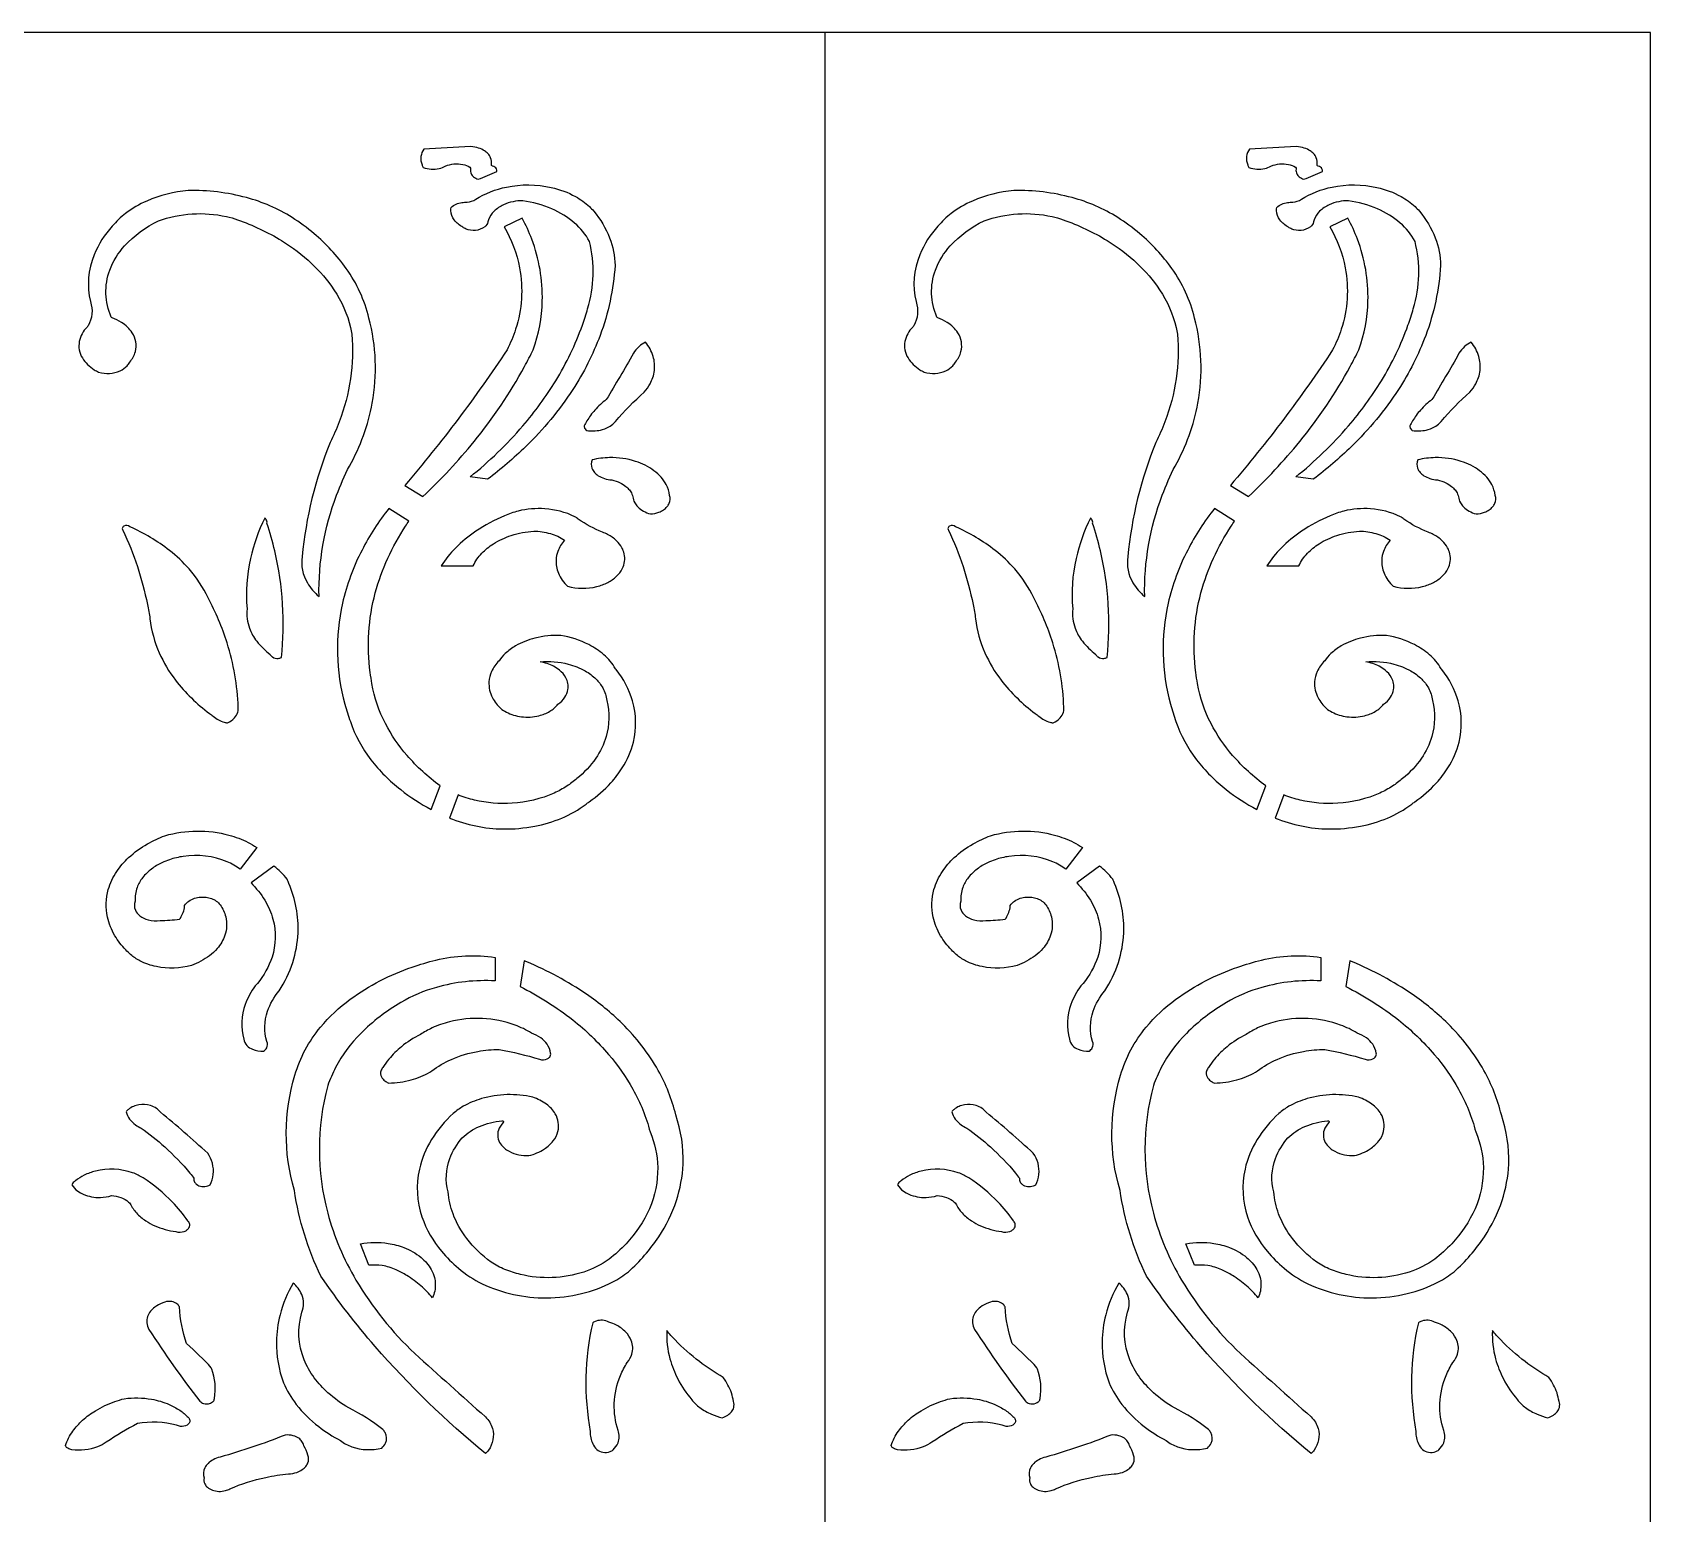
# Model space of a CAD drawing. Header units: millimetres. Extents: x -125 to 875, y -733 to 1267.
# Drawn here: x 385 to 875, y 818.6 to 1267 of the extents above; entities that cross this region are included whole.
import ezdxf

# ---------------------------------------------------------------- set-up
doc = ezdxf.new("R2010")
doc.units = ezdxf.units.MM
doc.layers.add('Image_1', color=70, linetype='Continuous')

msp = doc.modelspace()

# ---------------------------------------------------------------- linework, layer by layer
at = {"layer": 'Image_1'}
msp.add_line((625, 1267), (625, -733), dxfattribs=at)
msp.add_lwpolyline([(625, 1267), (375, 1267), (125, 1267), (-125, 1267), (-125, -733), (125, -733), (375, -733), (625, -733), (875, -733), (875, 1267)], close=True, dxfattribs=at)
for points in [[(503.49, 1231.68, 0.110267), (502.67, 1229.46, 0.126477), (502.99, 1226.87, 0.036632), (503.36, 1226.08, 0.149566), (508.21, 1225.81, 0.071802), (510.02, 1226.52, -0.153891), (515.33, 1227.01, -0.079981), (517.51, 1226.2, -0.210992), (517.64, 1225.55, 0.161896), (517.87, 1224.18, 0.100967), (518.59, 1223.3, 0.089523), (519.98, 1222.52, 0.008047), (525.64, 1224.89, 0.196588), (525.49, 1225.72, 0.105199), (525.05, 1226.18, 0.083709), (524.32, 1226.52, -0.141874), (524.06, 1226.72, -0.261528), (524.02, 1227.05, 0.147889), (523.77, 1229.03, 0.086127), (522.93, 1230.29, 0.059956), (521.92, 1231.13, 0.068041), (520.13, 1231.98, 0.066802), (517.72, 1232.41, 0.003026)], [(753.49, 1231.68, 0.110267), (752.67, 1229.46, 0.126477), (752.99, 1226.87, 0.036632), (753.36, 1226.08, 0.149566), (758.21, 1225.81, 0.071802), (760.02, 1226.52, -0.153891), (765.33, 1227.01, -0.079981), (767.51, 1226.2, -0.210992), (767.64, 1225.55, 0.161896), (767.87, 1224.18, 0.100967), (768.59, 1223.3, 0.089523), (769.98, 1222.52, 0.008047), (775.64, 1224.89, 0.196588), (775.49, 1225.72, 0.105199), (775.05, 1226.18, 0.083709), (774.32, 1226.52, -0.141874), (774.06, 1226.72, -0.261528), (774.02, 1227.05, 0.147889), (773.77, 1229.03, 0.086127), (772.93, 1230.29, 0.059956), (771.92, 1231.13, 0.068041), (770.13, 1231.98, 0.066802), (767.72, 1232.41, 0.003026)], [(519.25, 1216.48, -0.089065), (528.55, 1220.18, -0.106345), (542.11, 1220.06, -0.071452), (549.45, 1217.3, -0.05776), (553.66, 1214.26, -0.037183), (554.97, 1212.86, -0.082019), (559.78, 1204.8, -0.089705), (561.42, 1196.42, -0.072415), (556.89, 1175.24, -0.053728), (548.62, 1158.84, -0.055479), (534.4, 1141.62, -0.031633), (522.85, 1131.72), (517.54, 1132.44, 0.04591), (533.53, 1147.89, 0.039673), (543.49, 1161.55, 0.052074), (551.53, 1178.34, 0.015428), (553.14, 1183.35, 0.136106), (553.66, 1203.71, 0.094954), (549.18, 1209.29, 0.077046), (542.31, 1213.55, 0.065384), (533.51, 1216.03, 0.108568), (527.7, 1214.81, 0.086012), (524.78, 1212.84, 0.110294), (523.1, 1210.24, 0.040332), (522.94, 1209.62, -0.169192), (521.97, 1208.12, -0.141817), (519.15, 1207.03, -0.123283), (516.31, 1207.47, -0.063544), (515.37, 1208.04, -0.110591), (512.73, 1210.23, -0.157514), (511.72, 1213.08, -0.049264), (511.79, 1213.98, -0.14882), (515.08, 1215.5, -0.05339), (516.65, 1215.55, 0.116887)], [(769.25, 1216.48, -0.089065), (778.55, 1220.18, -0.106345), (792.11, 1220.06, -0.071452), (799.45, 1217.3, -0.05776), (803.66, 1214.26, -0.037183), (804.97, 1212.86, -0.082019), (809.78, 1204.8, -0.089705), (811.42, 1196.42, -0.072415), (806.89, 1175.24, -0.053728), (798.62, 1158.84, -0.055479), (784.4, 1141.62, -0.031633), (772.85, 1131.72), (767.54, 1132.44, 0.04591), (783.53, 1147.89, 0.039673), (793.49, 1161.55, 0.052074), (801.53, 1178.34, 0.015428), (803.14, 1183.35, 0.136106), (803.66, 1203.71, 0.094954), (799.18, 1209.29, 0.077046), (792.31, 1213.55, 0.065384), (783.51, 1216.03, 0.108568), (777.7, 1214.81, 0.086012), (774.78, 1212.84, 0.110294), (773.1, 1210.24, 0.040332), (772.94, 1209.62, -0.169192), (771.97, 1208.12, -0.141817), (769.15, 1207.03, -0.123283), (766.31, 1207.47, -0.063544), (765.37, 1208.04, -0.110591), (762.73, 1210.23, -0.157514), (761.72, 1213.08, -0.049264), (761.79, 1213.98, -0.14882), (765.08, 1215.5, -0.05339), (766.65, 1215.55, 0.116887)], [(401.57, 1177.74, 0.15964), (399.22, 1173.46, 0.188024), (400.14, 1168.43, 0.113484), (403.7, 1164.89, 0.028076), (405.07, 1164.13, 0.174756), (411.6, 1164.55, 0.098554), (413.71, 1166.05, 0.077747), (414.49, 1167.21, 0.115523), (416.18, 1170.37, 0.212292), (415.21, 1176.04, 0.106986), (412.01, 1179.17, 0.054094), (409.14, 1180.59, -0.235541), (408.88, 1180.81, -0.194548), (408.44, 1195.04, -0.090612), (412.91, 1202.37, -0.091328), (423.16, 1209.95, -0.141799), (443.76, 1211.24, -0.038496), (447.1, 1210.28, -0.052629), (460.48, 1203.96, -0.050739), (469.53, 1197.07, -0.054986), (476.3, 1189.1, -0.089411), (481.35, 1177.64, -0.015208), (481.76, 1175.65, -0.111285), (477.92, 1149.09, -0.025448), (475.18, 1142.86, 0.074334), (466.72, 1108.29, 0.177821), (468.26, 1100.36, 0.082667), (471.8, 1096.21, -0.095969), (477.12, 1126.9, -0.026808), (481, 1135.7, 0.08299), (487.91, 1154.77, 0.110862), (486.91, 1180.52, 0.096364), (480.03, 1195.53, 0.063916), (470.29, 1206.05, 0.030623), (463.65, 1210.96, 0.074103), (449.81, 1216.97, 0.071426), (432.2, 1219.13, 0.082004), (419.67, 1215.95, 0.056977), (413.24, 1212.19, 0.058011), (409.21, 1208.33, 0.087737), (403.69, 1199.68, 0.155172), (402.56, 1185.48, -0.221956), (401.87, 1178.19, -0.060564)], [(651.57, 1177.74, 0.15964), (649.22, 1173.46, 0.188024), (650.14, 1168.43, 0.113484), (653.7, 1164.89, 0.028076), (655.07, 1164.13, 0.174756), (661.6, 1164.55, 0.098554), (663.71, 1166.05, 0.077747), (664.49, 1167.21, 0.115523), (666.18, 1170.37, 0.212292), (665.21, 1176.04, 0.106986), (662.01, 1179.17, 0.054094), (659.14, 1180.59, -0.235541), (658.88, 1180.81, -0.194548), (658.44, 1195.04, -0.090612), (662.91, 1202.37, -0.091328), (673.16, 1209.95, -0.141799), (693.76, 1211.24, -0.038496), (697.1, 1210.28, -0.052629), (710.48, 1203.96, -0.050739), (719.53, 1197.07, -0.054986), (726.3, 1189.1, -0.089411), (731.35, 1177.64, -0.015208), (731.76, 1175.65, -0.111285), (727.92, 1149.09, -0.025448), (725.18, 1142.86, 0.074334), (716.72, 1108.29, 0.177821), (718.26, 1100.36, 0.082667), (721.8, 1096.21, -0.095969), (727.12, 1126.9, -0.026808), (731, 1135.7, 0.08299), (737.91, 1154.77, 0.110862), (736.91, 1180.52, 0.096364), (730.03, 1195.53, 0.063916), (720.29, 1206.05, 0.030623), (713.65, 1210.96, 0.074103), (699.81, 1216.97, 0.071426), (682.2, 1219.13, 0.082004), (669.67, 1215.95, 0.056977), (663.24, 1212.19, 0.058011), (659.21, 1208.33, 0.087737), (653.69, 1199.68, 0.155172), (652.56, 1185.48, -0.221956), (651.87, 1178.19, -0.060564)], [(527.86, 1208.18, -0.08513), (532.52, 1195.68, -0.126091), (531.32, 1177.14, -0.040789), (528.72, 1170.89, -0.030613), (497.8, 1129.87), (503.22, 1126.47, 0.033616), (518.73, 1143.13, 0.046805), (534.02, 1165.81, 0.010413), (536.67, 1170.93, 0.077779), (539.41, 1185.68, 0.096863), (536.21, 1204.4, 0.031829), (533.35, 1210.71)], [(777.86, 1208.18, -0.08513), (782.52, 1195.68, -0.126091), (781.32, 1177.14, -0.040789), (778.72, 1170.89, -0.030613), (747.8, 1129.87), (753.22, 1126.47, 0.033616), (768.73, 1143.13, 0.046805), (784.02, 1165.81, 0.010413), (786.67, 1170.93, 0.077779), (789.41, 1185.68, 0.096863), (786.21, 1204.4, 0.031829), (783.35, 1210.71)], [(552.84, 1146.49, 0.093973), (557.01, 1146.62, 0.071978), (559.58, 1147.58, 0.067093), (561.11, 1148.71, 0.02955), (561.59, 1149.23, -0.037813), (570.28, 1158.1, 0.057946), (572.05, 1160.62, 0.097455), (573.34, 1164.62, 0.102848), (572.97, 1168.92, 0.093443), (570.69, 1173.18), (570.62, 1173.26, 0.054639), (568.69, 1171.89, 0.081138), (566.97, 1169.85, -0.007555), (558.79, 1155.84, 0.046705), (555.32, 1152.65, 0.050167), (552.91, 1149.36, 0.02265), (552.12, 1147.87, 0.199552), (552.35, 1146.96, 0.091391)], [(802.84, 1146.49, 0.093973), (807.01, 1146.62, 0.071978), (809.58, 1147.58, 0.067093), (811.11, 1148.71, 0.02955), (811.59, 1149.23, -0.037813), (820.28, 1158.1, 0.057946), (822.05, 1160.62, 0.097455), (823.34, 1164.62, 0.102848), (822.97, 1168.92, 0.093443), (820.69, 1173.18), (820.62, 1173.26, 0.054639), (818.69, 1171.89, 0.081138), (816.97, 1169.85, -0.007555), (808.79, 1155.84, 0.046705), (805.32, 1152.65, 0.050167), (802.91, 1149.36, 0.02265), (802.12, 1147.87, 0.199552), (802.35, 1146.96, 0.091391)], [(560.47, 1131.54, -0.057887), (562.97, 1130.67, -0.056768), (564.69, 1129.56, -0.052852), (565.78, 1128.47, -0.062664), (566.53, 1127.23, -0.041518), (566.82, 1126.43, 0.105275), (567.38, 1124.61, 0.070793), (568.34, 1123.35, 0.07152), (570.05, 1122.08, 0.056823), (572.14, 1121.22, 0.078487), (574.7, 1121.74, 0.055454), (576.1, 1122.46, 0.068734), (577.2, 1123.42, 0.071921), (577.83, 1124.43, 0.187538), (577.94, 1126.83, 0.088772), (576.91, 1130.08, 0.059001), (575.36, 1132.32, 0.050863), (573.22, 1134.29, 0.04558), (570.57, 1135.93, 0.038455), (567.63, 1137.14, 0.081453), (559.78, 1138.26, 0.055838), (554.46, 1137.57, 0.188443), (554.43, 1135.06, 0.091293), (555.21, 1133.77, 0.069067), (556.36, 1132.79, 0.069057), (558.19, 1131.94, 0.0638)], [(810.47, 1131.54, -0.057887), (812.97, 1130.67, -0.056768), (814.69, 1129.56, -0.052852), (815.78, 1128.47, -0.062664), (816.53, 1127.23, -0.041518), (816.82, 1126.43, 0.105275), (817.38, 1124.61, 0.070793), (818.34, 1123.35, 0.07152), (820.05, 1122.08, 0.056823), (822.14, 1121.22, 0.078487), (824.7, 1121.74, 0.055454), (826.1, 1122.46, 0.068734), (827.2, 1123.42, 0.071921), (827.83, 1124.43, 0.187538), (827.94, 1126.83, 0.088772), (826.91, 1130.08, 0.059001), (825.36, 1132.32, 0.050863), (823.22, 1134.29, 0.04558), (820.57, 1135.93, 0.038455), (817.63, 1137.14, 0.081453), (809.78, 1138.26, 0.055838), (804.46, 1137.57, 0.188443), (804.43, 1135.06, 0.091293), (805.21, 1133.77, 0.069067), (806.36, 1132.79, 0.069057), (808.19, 1131.94, 0.0638)], [(508.46, 1038.89, -0.054957), (498.44, 1048.12, -0.057597), (491.89, 1057.75, -0.078164), (487.81, 1069.84, -0.006724), (487.29, 1073.25, -0.098911), (488.84, 1097.34, -0.077701), (498.01, 1117.54, -0.005966), (499.03, 1119.06), (492.97, 1122.9, 0.048899), (484.82, 1110.27, 0.064722), (478.91, 1094.18, 0.122448), (479.61, 1063.63, 0.018773), (481.28, 1058.37, 0.082454), (487.5, 1046.82, 0.063246), (496.52, 1037.76, 0.042867), (505.74, 1031.74)], [(518.48, 1105.53, -0.081858), (521.06, 1109.29, -0.062938), (524.6, 1112.18, -0.063371), (530.02, 1114.69, -0.059693), (536.83, 1116.02, -0.067383), (541.84, 1115.26, -0.079232), (546.12, 1113.29, 0.094889), (544.09, 1109.84, 0.06961), (543.58, 1107.33, 0.111251), (544.27, 1103.29, 0.099375), (547.04, 1099.32, 0.128005), (555.94, 1099.23, 0.05619), (559.22, 1100.47, 0.067281), (561.87, 1102.33, 0.082797), (563.63, 1104.63, 0.177124), (564.23, 1109.15, 0.068978), (563.52, 1110.99, 0.077775), (561.89, 1113.09, 0.069553), (559.19, 1114.99, 0.029101), (557.61, 1115.7, -0.055639), (550.31, 1119.63, -0.009316), (549.27, 1120.38, 0.094701), (540.18, 1122.77, 0.077466), (532.12, 1122.09, 0.047611), (527.95, 1120.63, 0.049141), (519.27, 1115.97, 0.048807), (513.12, 1110.89, 0.052982), (508.82, 1105.53)], [(758.46, 1038.89, -0.054957), (748.44, 1048.12, -0.057597), (741.89, 1057.75, -0.078164), (737.81, 1069.84, -0.006724), (737.29, 1073.25, -0.098911), (738.84, 1097.34, -0.077701), (748.01, 1117.54, -0.005966), (749.03, 1119.06), (742.97, 1122.9, 0.048899), (734.82, 1110.27, 0.064722), (728.91, 1094.18, 0.122448), (729.61, 1063.63, 0.018773), (731.28, 1058.37, 0.082454), (737.5, 1046.82, 0.063246), (746.52, 1037.76, 0.042867), (755.74, 1031.74)], [(768.48, 1105.53, -0.081858), (771.06, 1109.29, -0.062938), (774.6, 1112.18, -0.063371), (780.02, 1114.69, -0.059693), (786.83, 1116.02, -0.067383), (791.84, 1115.26, -0.079232), (796.12, 1113.29, 0.094889), (794.09, 1109.84, 0.06961), (793.58, 1107.33, 0.111251), (794.27, 1103.29, 0.099375), (797.04, 1099.32, 0.128005), (805.94, 1099.23, 0.05619), (809.22, 1100.47, 0.067281), (811.87, 1102.33, 0.082797), (813.63, 1104.63, 0.177124), (814.23, 1109.15, 0.068978), (813.52, 1110.99, 0.077775), (811.89, 1113.09, 0.069553), (809.19, 1114.99, 0.029101), (807.61, 1115.7, -0.055639), (800.31, 1119.63, -0.009316), (799.27, 1120.38, 0.094701), (790.18, 1122.77, 0.077466), (782.12, 1122.09, 0.047611), (777.95, 1120.63, 0.049141), (769.27, 1115.97, 0.048807), (763.12, 1110.89, 0.052982), (758.82, 1105.53)], [(414.52, 1117.35, 0.303328), (412.72, 1117.52, 0.120825), (412.37, 1117.25, 0.370747), (412.43, 1116.3, -0.058764), (419.83, 1093.83, -0.011235), (420.61, 1089.48, 0.074727), (423.42, 1079.18, 0.057263), (428.33, 1070.89, 0.066797), (438.64, 1060.79, 0.00594), (439.77, 1059.96, 0.11659), (443.11, 1058.18, 0.025508), (444.07, 1057.98, 0.095848), (446.18, 1059.46, 0.120749), (447.21, 1061.24, 0.099627), (447.32, 1062.68, 0.067735), (443.97, 1082.19, 0.045689), (438.21, 1095.84, 0.071798), (432.46, 1104.55, 0.044754), (426.53, 1110.16, 0.059596)], [(460.41, 1077.74, 0.085377), (458.4, 1110, 0.021843), (456.03, 1118.38, 0.219254), (455.73, 1119.62, 0.059344), (455.39, 1119.98, 0.060306), (451.03, 1107.72, 0.076667), (450, 1092.44, 0.112935), (450.74, 1086.64, 0.072545), (452.95, 1082.65, 0.068547), (456.99, 1078.71, 0.161991), (457.68, 1077.91, 0.160698), (459.45, 1077.48, 0.096034)], [(664.52, 1117.35, 0.303328), (662.72, 1117.52, 0.120825), (662.37, 1117.25, 0.370747), (662.43, 1116.3, -0.058764), (669.83, 1093.83, -0.011235), (670.61, 1089.48, 0.074727), (673.42, 1079.18, 0.057263), (678.33, 1070.89, 0.066797), (688.64, 1060.79, 0.00594), (689.77, 1059.96, 0.11659), (693.11, 1058.18, 0.025508), (694.07, 1057.98, 0.095848), (696.18, 1059.46, 0.120749), (697.21, 1061.24, 0.099627), (697.32, 1062.68, 0.067735), (693.97, 1082.19, 0.045689), (688.21, 1095.84, 0.071798), (682.46, 1104.55, 0.044754), (676.53, 1110.16, 0.059596)], [(710.41, 1077.74, 0.085377), (708.4, 1110, 0.021843), (706.03, 1118.38, 0.219254), (705.73, 1119.62, 0.059344), (705.39, 1119.98, 0.060306), (701.03, 1107.72, 0.076667), (700, 1092.44, 0.112935), (700.74, 1086.64, 0.072545), (702.95, 1082.65, 0.068547), (706.99, 1078.71, 0.161991), (707.68, 1077.91, 0.160698), (709.45, 1077.48, 0.096034)], [(513.94, 1036.15), (511.28, 1029.15, 0.09224), (527.54, 1025.85, 0.051859), (537.1, 1026.69, 0.052476), (545.29, 1029.15, 0.06521), (552.65, 1033.33, 0.010468), (553.62, 1034.1, 0.055445), (560.15, 1039.79, 0.045156), (563.62, 1044.35, 0.082379), (566.98, 1052.17, 0.130872), (566.73, 1064.59, 0.092097), (561.79, 1074.1), (561.58, 1074.36, 0.081564), (558.04, 1078.58, 0.059306), (553.48, 1081.65, 0.073527), (544.99, 1084.44, 0.074215), (537.15, 1083.62, 0.070612), (531.34, 1081.26, 0.054372), (528.19, 1078.92, 0.05147), (526.32, 1076.77, 0.088505), (524.05, 1073.51, 0.08946), (523.26, 1070.39, 0.139758), (524.31, 1065.57, 0.087314), (526.79, 1062.37, 0.057734), (528.52, 1061.22, 0.088166), (533.06, 1059.82, 0.092658), (538.4, 1060.14, 0.074688), (541.66, 1061.46, 0.099853), (544.14, 1063.6, 0.09158), (546.25, 1065.76, 0.109071), (547.16, 1068.06, 0.167743), (546.54, 1071.63, 0.101777), (544.59, 1073.95, 0.090152), (540.88, 1075.91, 0.039388), (538.72, 1076.42, -0.0866), (547.25, 1075.76, -0.064956), (552.35, 1073.72, -0.066726), (555.68, 1071.2, -0.06473), (557.71, 1068.56, -0.107955), (558.92, 1064.7, -0.135593), (558.74, 1053.81, -0.075919), (555.6, 1047.27, -0.06848), (549.88, 1041.08, -0.029144), (546.81, 1038.81, -0.037814), (543.02, 1036.72, -0.088851), (530.25, 1033.61, -0.073327), (518.91, 1034.57, -0.037957)], [(763.94, 1036.15), (761.28, 1029.15, 0.09224), (777.54, 1025.85, 0.051859), (787.1, 1026.69, 0.052476), (795.29, 1029.15, 0.06521), (802.65, 1033.33, 0.010468), (803.62, 1034.1, 0.055445), (810.15, 1039.79, 0.045156), (813.62, 1044.35, 0.082379), (816.98, 1052.17, 0.130872), (816.73, 1064.59, 0.092097), (811.79, 1074.1), (811.58, 1074.36, 0.081564), (808.04, 1078.58, 0.059306), (803.48, 1081.65, 0.073527), (794.99, 1084.44, 0.074215), (787.15, 1083.62, 0.070612), (781.34, 1081.26, 0.054372), (778.19, 1078.92, 0.05147), (776.32, 1076.77, 0.088505), (774.05, 1073.51, 0.08946), (773.26, 1070.39, 0.139758), (774.31, 1065.57, 0.087314), (776.79, 1062.37, 0.057734), (778.52, 1061.22, 0.088166), (783.06, 1059.82, 0.092658), (788.4, 1060.14, 0.074688), (791.66, 1061.46, 0.099853), (794.14, 1063.6, 0.09158), (796.25, 1065.76, 0.109071), (797.16, 1068.06, 0.167743), (796.54, 1071.63, 0.101777), (794.59, 1073.95, 0.090152), (790.88, 1075.91, 0.039388), (788.72, 1076.42, -0.0866), (797.25, 1075.76, -0.064956), (802.35, 1073.72, -0.066726), (805.68, 1071.2, -0.06473), (807.71, 1068.56, -0.107955), (808.92, 1064.7, -0.135593), (808.74, 1053.81, -0.075919), (805.6, 1047.27, -0.06848), (799.88, 1041.08, -0.029144), (796.81, 1038.81, -0.037814), (793.02, 1036.72, -0.088851), (780.25, 1033.61, -0.073327), (768.91, 1034.57, -0.037957)], [(452.95, 1020.23), (447.92, 1013.67, 0.059479), (443.98, 1015.94, 0.135698), (430.67, 1017.54, 0.04559), (426.56, 1016.55, 0.027667), (424.23, 1015.61, 0.048701), (421.07, 1013.71, 0.064552), (418.39, 1011.1, 0.076088), (416.71, 1008.11, 0.11284), (416.16, 1003.98, 0.207076), (416.19, 1001.27, 0.121353), (417.55, 999.57, 0.09827), (420.06, 998.33, 0.100166), (423.67, 998.09, 0.006338), (429.55, 998.5, 0.117704), (431.03, 1001.97, 0.022626), (431.11, 1002.66, -0.103264), (432.42, 1004.04, -0.125183), (435.98, 1005.22, -0.103859), (439.22, 1004.79, -0.0629), (440.7, 1004.04, -0.095556), (441.86, 1002.89, -0.094581), (443.54, 999.25, -0.142491), (443.32, 993.67, -0.097268), (440.96, 989.63, -0.050581), (438.65, 987.47, -0.073056), (433.19, 984.55, -0.121424), (422.56, 984.17, -0.070182), (417.57, 985.93, -0.056137), (414.76, 987.8, -0.042541), (413.29, 989.29, -0.059628), (409.99, 993.54, -0.084016), (407.73, 999.18, -0.123467), (408, 1007.52, -0.077992), (410.56, 1012.97, -0.058495), (414.14, 1017.16, -0.058396), (419.85, 1021.34, -0.038783), (425.13, 1023.81, -0.06836), (434.8, 1025.23, -0.069094), (444.52, 1023.99, -0.051204), (450.31, 1021.77, -0.029346)], [(702.95, 1020.23), (697.92, 1013.67, 0.059479), (693.98, 1015.94, 0.135698), (680.67, 1017.54, 0.04559), (676.56, 1016.55, 0.027667), (674.23, 1015.61, 0.048701), (671.07, 1013.71, 0.064552), (668.39, 1011.1, 0.076088), (666.71, 1008.11, 0.11284), (666.16, 1003.98, 0.207076), (666.19, 1001.27, 0.121353), (667.55, 999.57, 0.09827), (670.06, 998.33, 0.100166), (673.67, 998.09, 0.006338), (679.55, 998.5, 0.117704), (681.03, 1001.97, 0.022626), (681.11, 1002.66, -0.103264), (682.42, 1004.04, -0.125183), (685.98, 1005.22, -0.103859), (689.22, 1004.79, -0.0629), (690.7, 1004.04, -0.095556), (691.86, 1002.89, -0.094581), (693.54, 999.25, -0.142491), (693.32, 993.67, -0.097268), (690.96, 989.63, -0.050581), (688.65, 987.47, -0.073056), (683.19, 984.55, -0.121424), (672.56, 984.17, -0.070182), (667.57, 985.93, -0.056137), (664.76, 987.8, -0.042541), (663.29, 989.29, -0.059628), (659.99, 993.54, -0.084016), (657.73, 999.18, -0.123467), (658, 1007.52, -0.077992), (660.56, 1012.97, -0.058495), (664.14, 1017.16, -0.058396), (669.85, 1021.34, -0.038783), (675.13, 1023.81, -0.06836), (684.8, 1025.23, -0.069094), (694.52, 1023.99, -0.051204), (700.31, 1021.77, -0.029346)], [(458.12, 1014.58), (451.21, 1009.51, -0.059393), (455.35, 1004.3, -0.071913), (457.84, 998.52, -0.143646), (457.58, 987.08, -0.091587), (453.14, 979.09, -0.008817), (452.51, 978.35, 0.077128), (449.47, 972.74, 0.151919), (449.05, 962.2, 0.172335), (449.98, 960.27, 0.104695), (451.67, 959.14, 0.116319), (455.02, 958.62, 0.118521), (455.95, 959.61, 0.241481), (456.02, 961.47, -0.152981), (456.19, 970.66, -0.093098), (459.73, 976.8, 0.062877), (463.84, 985.47, 0.066776), (465.46, 994.3, 0.111102), (462.68, 1009.37, 0.009199), (462.13, 1010.61, 0.07999)], [(708.12, 1014.58), (701.21, 1009.51, -0.059393), (705.35, 1004.3, -0.071913), (707.84, 998.52, -0.143646), (707.58, 987.08, -0.091587), (703.14, 979.09, -0.008817), (702.51, 978.35, 0.077128), (699.47, 972.74, 0.151919), (699.05, 962.2, 0.172335), (699.98, 960.27, 0.104695), (701.67, 959.14, 0.116319), (705.02, 958.62, 0.118521), (705.95, 959.61, 0.241481), (706.02, 961.47, -0.152981), (706.19, 970.66, -0.093098), (709.73, 976.8, 0.062877), (713.84, 985.47, 0.066776), (715.46, 994.3, 0.111102), (712.68, 1009.37, 0.009199), (712.13, 1010.61, 0.07999)], [(525.17, 979.84, 0.084028), (507.32, 977.88, 0.067257), (496.56, 973.3, 0.064616), (484.43, 963.95, 0.073833), (476.82, 953.64, 0.039463), (474.46, 948.17, 0.132085), (474.43, 909.54, 0.06547), (482.98, 889.26, 0.067942), (500.8, 867.03, 0.000925), (522.2, 847.86, -0.123426), (524.32, 844.38, -0.230352), (523.09, 837.79, -0.034525), (522.23, 836.77, -0.042638), (488.8, 869.19, -0.028002), (472.36, 890.46, -0.07434), (464.33, 916.43, -0.145875), (464.51, 951.31, -0.104466), (472.24, 965.8, -0.058643), (481.24, 974.3, -0.075458), (499.99, 984.02, -0.021133), (507.18, 986.15, -0.096863), (525.17, 986.98)], [(510.92, 915.96, -0.156835), (511.37, 926.08, -0.088613), (515.16, 932.31, -0.095635), (520.34, 935.79, -0.077895), (527.18, 937.53, -0.291366), (527.65, 937.28, -0.326567), (527.59, 936.94, 0.125417), (526.12, 934.68, 0.240178), (526.79, 930.49, 0.124462), (529.35, 928.27, 0.131498), (535.36, 926.96, 0.081729), (540.05, 928.97, 0.079414), (542.7, 931.39, 0.109989), (544.13, 934.3, 0.19774), (543.34, 939.56, 0.105602), (540.63, 942.53, 0.077588), (536.53, 944.62, 0.128905), (520.96, 944.21, 0.057579), (515.48, 941.88, 0.045985), (512.46, 939.76, 0.068526), (505.83, 931.79, 0.084641), (502.19, 922.86, 0.136632), (502.96, 908.38, 0.092155), (508.9, 897.99, 0.043539), (513.99, 892.91, 0.06507), (521.18, 888.16, 0.111366), (540.66, 883.9, 0.056244), (551.28, 885.17, 0.063062), (560.72, 888.7, 0.044198), (565.47, 891.78, 0.061696), (574.65, 902.4, 0.066095), (580, 913.33, 0.06976), (582.03, 924.39, 0.092522), (579.81, 939.29, 0.06781), (574.52, 952.73, 0.070017), (563.57, 966.93, 0.043278), (552.78, 975.83, 0.050633), (534.72, 985.59), (533.93, 985.91), (532.66, 978.19, -0.049378), (548.64, 968.02, -0.048397), (559.49, 957.61, -0.048071), (566.84, 947.07, -0.064192), (572.04, 934.16, -0.094395), (574.35, 923.4, -0.106743), (571.83, 910.84, -0.084542), (564.76, 900.29, -0.037472), (559.61, 895.59, -0.079356), (551.93, 891.71, -0.138679), (532.76, 890.99, -0.038383), (528.11, 892.48, -0.043915), (523.88, 894.68, -0.068845), (516.55, 901.85, -0.075401), (512.37, 909.38, -0.068236)], [(775.17, 979.84, 0.084028), (757.32, 977.88, 0.067257), (746.56, 973.3, 0.064616), (734.43, 963.95, 0.073833), (726.82, 953.64, 0.039463), (724.46, 948.17, 0.132085), (724.43, 909.54, 0.06547), (732.98, 889.26, 0.067942), (750.8, 867.03, 0.000925), (772.2, 847.86, -0.123426), (774.32, 844.38, -0.230352), (773.09, 837.79, -0.034525), (772.23, 836.77, -0.042638), (738.8, 869.19, -0.028002), (722.36, 890.46, -0.07434), (714.33, 916.43, -0.145875), (714.51, 951.31, -0.104466), (722.24, 965.8, -0.058643), (731.24, 974.3, -0.075458), (749.99, 984.02, -0.021133), (757.18, 986.15, -0.096863), (775.17, 986.98)], [(760.92, 915.96, -0.156835), (761.37, 926.08, -0.088613), (765.16, 932.31, -0.095635), (770.34, 935.79, -0.077895), (777.18, 937.53, -0.291366), (777.65, 937.28, -0.326567), (777.59, 936.94, 0.125417), (776.12, 934.68, 0.240178), (776.79, 930.49, 0.124462), (779.35, 928.27, 0.131498), (785.36, 926.96, 0.081729), (790.05, 928.97, 0.079414), (792.7, 931.39, 0.109989), (794.13, 934.3, 0.19774), (793.34, 939.56, 0.105602), (790.63, 942.53, 0.077588), (786.53, 944.62, 0.128905), (770.96, 944.21, 0.057579), (765.48, 941.88, 0.045985), (762.46, 939.76, 0.068526), (755.83, 931.79, 0.084641), (752.19, 922.86, 0.136632), (752.96, 908.38, 0.092155), (758.9, 897.99, 0.043539), (763.99, 892.91, 0.06507), (771.18, 888.16, 0.111366), (790.66, 883.9, 0.056244), (801.28, 885.17, 0.063062), (810.72, 888.7, 0.044198), (815.47, 891.78, 0.061696), (824.65, 902.4, 0.066095), (830, 913.33, 0.06976), (832.03, 924.39, 0.092522), (829.81, 939.29, 0.06781), (824.52, 952.73, 0.070017), (813.57, 966.93, 0.043278), (802.78, 975.83, 0.050633), (784.72, 985.59), (783.93, 985.91), (782.66, 978.19, -0.049378), (798.64, 968.02, -0.048397), (809.49, 957.61, -0.048071), (816.84, 947.07, -0.064192), (822.04, 934.16, -0.094395), (824.35, 923.4, -0.106743), (821.83, 910.84, -0.084542), (814.76, 900.29, -0.037472), (809.61, 895.59, -0.079356), (801.93, 891.71, -0.138679), (782.76, 890.99, -0.038383), (778.11, 892.48, -0.043915), (773.88, 894.68, -0.068845), (766.55, 901.85, -0.075401), (762.37, 909.38, -0.068236)], [(492.92, 948.94, 0.061638), (499.67, 949.9, 0.06771), (505.37, 952.24, 0.008655), (505.99, 952.61, -0.061809), (511.89, 956.1, -0.059462), (519.93, 958.51, -0.041742), (526.36, 959.09, -0.02764), (538.55, 956.16, 0.199369), (540.92, 956.25, 0.096455), (541.64, 956.78, 0.261504), (541.89, 957.97), (541.89, 957.98, 0.125811), (540.84, 960.67, 0.086537), (538.94, 962.58, 0.070348), (536.09, 964.05, 0.050527), (531.14, 966.49, 0.149217), (511.3, 967.48, 0.047053), (506.01, 965.61, 0.040596), (502.49, 963.61, 0.051934), (496.75, 959.93, 0.050995), (492.96, 956.2, 0.035227), (491.1, 953.61, -0.055543), (490.96, 953.41, 0.126586), (490.46, 952.22, 0.192638), (490.95, 950.37, 0.096139), (492.05, 949.37, 0.048226)], [(742.92, 948.94, 0.061638), (749.67, 949.9, 0.06771), (755.37, 952.24, 0.008655), (755.99, 952.61, -0.061809), (761.89, 956.1, -0.059462), (769.93, 958.51, -0.041742), (776.36, 959.09, -0.02764), (788.55, 956.16, 0.199369), (790.92, 956.25, 0.096455), (791.64, 956.78, 0.261504), (791.89, 957.97), (791.89, 957.98, 0.125811), (790.84, 960.67, 0.086537), (788.94, 962.58, 0.070348), (786.09, 964.05, 0.050527), (781.14, 966.49, 0.149217), (761.3, 967.48, 0.047053), (756.01, 965.61, 0.040596), (752.49, 963.61, 0.051934), (746.75, 959.93, 0.050995), (742.96, 956.2, 0.035227), (741.1, 953.61, -0.055543), (740.96, 953.41, 0.126586), (740.46, 952.22, 0.192638), (740.95, 950.37, 0.096139), (742.05, 949.37, 0.048226)], [(438.8, 918.07, 0.188956), (439.51, 924.63, 0.080387), (438.08, 927.67, 0.014979), (423.76, 940.08, 0.09341), (422.61, 941.24, 0.081802), (420.76, 942.12, 0.112425), (417.22, 942.33, 0.056582), (415.58, 941.86, 0.076875), (414.08, 940.96, 0.061433), (413.38, 940.2, 0.098016), (414.46, 938.02, 0.074501), (416.25, 936.3, 0.045769), (417.96, 935.3, -0.027572), (425.07, 929.59, -0.038414), (432.73, 921.62, -0.00713), (433.94, 920.1, 0.203428), (434.13, 918.9, 0.090805), (434.68, 918.29, 0.122544), (436.3, 917.63, 0.110642), (438.13, 917.78, 0.055177)], [(688.8, 918.07, 0.188956), (689.51, 924.63, 0.080387), (688.08, 927.67, 0.014979), (673.76, 940.08, 0.09341), (672.61, 941.24, 0.081802), (670.76, 942.12, 0.112425), (667.22, 942.33, 0.056582), (665.58, 941.86, 0.076875), (664.08, 940.96, 0.061433), (663.38, 940.2, 0.098016), (664.46, 938.02, 0.074501), (666.25, 936.3, 0.045769), (667.96, 935.3, -0.027572), (675.07, 929.59, -0.038414), (682.73, 921.62, -0.00713), (683.94, 920.1, 0.203428), (684.13, 918.9, 0.090805), (684.68, 918.29, 0.122544), (686.3, 917.63, 0.110642), (688.13, 917.78, 0.055177)], [(396.94, 918.09, 0.09146), (398.71, 916.25, 0.052995), (400.42, 915.27, 0.107255), (405.59, 914.29, 0.070833), (408.97, 914.85, -0.075548), (411.78, 914.3, -0.066064), (413.57, 913.36, -0.064227), (414.62, 912.39, 0.071151), (416.53, 909.62, 0.060717), (419.36, 907.22, 0.041293), (422.11, 905.71, 0.068911), (428.41, 903.95, 0.161224), (431.01, 904.03, 0.067279), (431.81, 904.46, 0.086064), (432.38, 905.06, 0.115175), (432.63, 905.77, 0.178175), (432.33, 906.9, 0.042316), (432.09, 907.18, 0.041379), (427.41, 912.9, 0.052519), (418.53, 920.23, 0.054816), (415.37, 921.76, 0.145685), (404.09, 922.26, 0.05107), (400.71, 921.03, 0.057465), (398.09, 919.37, 0.025614), (397.18, 918.56, 0.12445)], [(646.94, 918.09, 0.09146), (648.71, 916.25, 0.052995), (650.42, 915.27, 0.107255), (655.59, 914.29, 0.070833), (658.97, 914.85, -0.075548), (661.78, 914.3, -0.066064), (663.57, 913.36, -0.064227), (664.62, 912.39, 0.071151), (666.53, 909.62, 0.060717), (669.36, 907.22, 0.041293), (672.11, 905.71, 0.068911), (678.41, 903.95, 0.161224), (681.01, 904.03, 0.067279), (681.81, 904.46, 0.086064), (682.38, 905.06, 0.115175), (682.63, 905.77, 0.178175), (682.33, 906.9, 0.042316), (682.09, 907.18, 0.041379), (677.41, 912.9, 0.052519), (668.53, 920.23, 0.054816), (665.37, 921.76, 0.145685), (654.09, 922.26, 0.05107), (650.71, 921.03, 0.057465), (648.09, 919.37, 0.025614), (647.18, 918.56, 0.12445)], [(486.89, 893.79), (484.31, 900.28, -0.083615), (492.76, 900.37, -0.054203), (497.52, 899.11, -0.035594), (500.16, 897.87, -0.045315), (502.68, 896.14, -0.042129), (504.39, 894.47, -0.052085), (505.8, 892.44, -0.064487), (506.74, 890.05, -0.051581), (507.01, 888.15, -0.113837), (506.15, 883.87, 0.047812), (502.66, 887.52, 0.041506), (498.35, 890.67, 0.024694), (495.14, 892.41, 0.067802), (490.95, 893.65, 0.057778)], [(736.89, 893.79), (734.31, 900.28, -0.083615), (742.76, 900.37, -0.054203), (747.52, 899.11, -0.035594), (750.16, 897.87, -0.045315), (752.68, 896.14, -0.042129), (754.39, 894.47, -0.052085), (755.8, 892.44, -0.064487), (756.74, 890.05, -0.051581), (757.01, 888.15, -0.113837), (756.15, 883.87, 0.047812), (752.66, 887.52, 0.041506), (748.35, 890.67, 0.024694), (745.14, 892.41, 0.067802), (740.95, 893.65, 0.057778)], [(463.96, 888.38, 0.06883), (460, 878.76, 0.058896), (458.91, 870.65, 0.089011), (461, 858.19, 0.061032), (464.9, 851.66, 0.062776), (471.69, 844.95, 0.040877), (478.26, 840.7, 0.084545), (481.78, 838.79, 0.145658), (490.78, 838.43, 0.107714), (491.93, 839.92, 0.244903), (491.79, 843.15, 0.060191), (491.14, 844.02, 0.054488), (480.79, 850.56, -0.052298), (474.49, 855.16, -0.049254), (470.35, 859.73, -0.060119), (467.3, 865.18, -0.172779), (466.62, 879.55, 0.196148), (466.55, 884.95, 0.109429)], [(713.96, 888.38, 0.06883), (710, 878.76, 0.058896), (708.91, 870.65, 0.089011), (711, 858.19, 0.061032), (714.9, 851.66, 0.062776), (721.69, 844.95, 0.040877), (728.26, 840.7, 0.084545), (731.78, 838.79, 0.145658), (740.78, 838.43, 0.107714), (741.93, 839.92, 0.244903), (741.79, 843.15, 0.060191), (741.14, 844.02, 0.054488), (730.79, 850.56, -0.052298), (724.49, 855.16, -0.049254), (720.35, 859.73, -0.060119), (717.3, 865.18, -0.172779), (716.62, 879.55, 0.196148), (716.55, 884.95, 0.109429)], [(429.53, 881.15, 0.13946), (428.79, 882.08, 0.112603), (427.22, 882.75, 0.120678), (425.1, 882.62, 0.046439), (424.48, 882.36, 0.075342), (422.08, 881.09, 0.063116), (420.77, 879.84, 0.086654), (419.88, 878.23, 0.105364), (419.65, 876.35, 0.106424), (420.3, 874.36, 0.02116), (435.72, 852.59, 0.130285), (436.82, 851.94, 0.161556), (438.89, 852.01, 0.084253), (439.57, 852.41, 0.168937), (440.09, 853.2, 0.054176), (440.13, 853.46, 0.134296), (439.33, 862.35, 0.005482), (439.19, 862.72, 0.023322), (431.71, 870.07, -0.069313)], [(679.53, 881.15, 0.13946), (678.79, 882.08, 0.112603), (677.22, 882.75, 0.120678), (675.1, 882.62, 0.046439), (674.48, 882.36, 0.075342), (672.08, 881.09, 0.063116), (670.77, 879.84, 0.086654), (669.88, 878.23, 0.105364), (669.65, 876.35, 0.106424), (670.3, 874.36, 0.02116), (685.72, 852.59, 0.130285), (686.82, 851.94, 0.161556), (688.89, 852.01, 0.084253), (689.57, 852.41, 0.168937), (690.09, 853.2, 0.054176), (690.13, 853.46, 0.134296), (689.33, 862.35, 0.005482), (689.19, 862.72, 0.023322), (681.71, 870.07, -0.069313)], [(555.88, 838.02, 0.13964), (557.76, 837.16, 0.126638), (559.94, 837.38, 0.082245), (560.84, 837.89, 0.112311), (562.35, 840.03, 0.193715), (562.36, 843.75, -0.088174), (561.2, 851.89, -0.090245), (563.07, 860.37, -0.040305), (565.12, 864.35, 0.10498), (566.52, 866.9, 0.165406), (566.36, 870.94, 0.101029), (564.67, 873.55, 0.079137), (561.84, 875.63, 0.043375), (559.57, 876.57, 0.200437), (555.71, 876.87, 0.075798), (554.67, 876.37, 0.102136), (553.94, 843.42, 0.141033), (554.7, 839.74, 0.061526)], [(805.88, 838.02, 0.13964), (807.76, 837.16, 0.126638), (809.94, 837.38, 0.082245), (810.84, 837.89, 0.112311), (812.35, 840.03, 0.193715), (812.36, 843.75, -0.088174), (811.2, 851.89, -0.090245), (813.07, 860.37, -0.040305), (815.12, 864.35, 0.10498), (816.52, 866.9, 0.165406), (816.36, 870.94, 0.101029), (814.67, 873.55, 0.079137), (811.84, 875.63, 0.043375), (809.57, 876.57, 0.200437), (805.71, 876.87, 0.075798), (804.67, 876.37, 0.102136), (803.94, 843.42, 0.141033), (804.7, 839.74, 0.061526)], [(577.09, 873.98, 0.077146), (578.05, 865.43, 0.052965), (580.44, 859.34, 0.052156), (584.64, 853.07, 0.067394), (587.11, 850.67, 0.060741), (590.67, 848.65, 0.041138), (593.88, 847.61, 0.07274), (595.61, 848.42, 0.076203), (596.73, 849.44, 0.103087), (597.36, 850.68, 0.157057), (597.26, 852.56, 0.086443), (595.63, 857.5, 0.038626), (594.17, 859.79, -0.029954), (586.98, 864.62, -0.039587), (579.62, 871.16, -0.016527)], [(827.09, 873.98, 0.077146), (828.05, 865.43, 0.052965), (830.44, 859.34, 0.052156), (834.64, 853.07, 0.067394), (837.11, 850.67, 0.060741), (840.67, 848.65, 0.041138), (843.88, 847.61, 0.07274), (845.61, 848.42, 0.076203), (846.73, 849.44, 0.103087), (847.36, 850.68, 0.157057), (847.26, 852.56, 0.086443), (845.63, 857.5, 0.038626), (844.17, 859.79, -0.029954), (836.98, 864.62, -0.039587), (829.62, 871.16, -0.016527)], [(395, 839.19, -0.072318), (397.25, 843.54, -0.053782), (400.23, 846.88, -0.048343), (404.08, 849.74, -0.051097), (409.99, 852.51, -0.021073), (412.83, 853.38, -0.078292), (421.11, 853.21, -0.059094), (426.41, 851.63, -0.045), (429.67, 849.85, -0.052178), (432.19, 847.74, -0.187437), (432.69, 846.86, -0.18115), (432.5, 846.01, -0.129489), (431.86, 845.39, -0.161934), (429.87, 844.99, -0.111806), (428.69, 845.38, 0.103185), (416.79, 845.87, 0.016078), (407.36, 840.21, -0.057931), (404.73, 838.82, -0.120339), (396.95, 837.88, -0.102003), (395.72, 838.35, -0.121257), (395.09, 839.02, -0.03005)], [(645, 839.19, -0.072318), (647.25, 843.54, -0.053782), (650.23, 846.88, -0.048343), (654.08, 849.74, -0.051097), (659.99, 852.51, -0.021073), (662.83, 853.38, -0.078292), (671.11, 853.21, -0.059094), (676.41, 851.63, -0.045), (679.67, 849.85, -0.052178), (682.19, 847.74, -0.187437), (682.69, 846.86, -0.18115), (682.5, 846.01, -0.129489), (681.86, 845.39, -0.161934), (679.87, 844.99, -0.111806), (678.69, 845.38, 0.103185), (666.79, 845.87, 0.016078), (657.36, 840.21, -0.057931), (654.73, 838.82, -0.120339), (646.95, 837.88, -0.102003), (645.72, 838.35, -0.121257), (645.09, 839.02, -0.03005)], [(467.19, 839.11, 0.128866), (466.64, 840.46, 0.085466), (465.67, 841.38, 0.082826), (463.98, 842.15, 0.088202), (461.51, 842.38, -0.027418), (441.85, 835.69, 0.062951), (439.73, 834.89, 0.067335), (438.22, 833.8, 0.082485), (437.23, 832.45, 0.206272), (437.04, 829.4, 0.194621), (437.22, 827.56, 0.096925), (437.99, 826.59, 0.092457), (439.51, 825.71, 0.156029), (443.49, 825.55, 0.065817), (444.77, 826.09, -0.048316), (455.67, 829.54, -0.02724), (462.54, 830.62, 0.074761), (465.07, 831.07, 0.065275), (466.71, 831.89, 0.072762), (467.8, 832.89, 0.078315), (468.41, 833.93, 0.183797), (468.42, 836.27, 0.084481)], [(717.19, 839.11, 0.128866), (716.64, 840.46, 0.085466), (715.67, 841.38, 0.082826), (713.98, 842.15, 0.088202), (711.51, 842.38, -0.027418), (691.85, 835.69, 0.062951), (689.73, 834.89, 0.067335), (688.22, 833.8, 0.082485), (687.23, 832.45, 0.206272), (687.04, 829.4, 0.194621), (687.22, 827.56, 0.096925), (687.99, 826.59, 0.092457), (689.51, 825.71, 0.156029), (693.49, 825.55, 0.065817), (694.77, 826.09, -0.048316), (705.67, 829.54, -0.02724), (712.54, 830.62, 0.074761), (715.07, 831.07, 0.065275), (716.71, 831.89, 0.072762), (717.8, 832.89, 0.078315), (718.41, 833.93, 0.183797), (718.42, 836.27, 0.084481)]]:
    msp.add_lwpolyline(points, format="xyb", close=True, dxfattribs=at)

doc.saveas('drawing.dxf')
